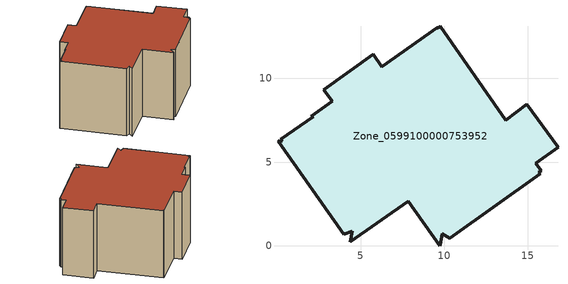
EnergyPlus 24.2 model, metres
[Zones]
Zone_0599100000753952
 floor ground (C_G): 9.9,0.69 9.78,0.04 9.73,0 7.84,2.65 4.39,0.23 4.5,0.84 4.01,0.68 0.06,6.23 0.11,6.27 0.32,6.24 0.24,6.36 2.15,7.72 2.04,7.75 3.31,8.63 2.8,9.32 5.75,11.45 6.28,10.71 9.63,13.06 9.68,12.98 9.69,13.07 9.76,13.11 13.7,7.5 14.95,8.47 16.82,5.87 15.49,4.93 15.81,4.49 15.66,4.38 15.77,4.29 10.35,0.44 z0
 wall outside (C_F): 16.82,5.87 14.95,8.47 13.7,7.5 9.76,13.11 9.69,13.07 9.68,12.98 9.63,13.06 6.28,10.71 5.75,11.45 2.8,9.32 3.31,8.63 2.04,7.75 2.15,7.72 0.24,6.36 0.32,6.24 0.11,6.27 0.06,6.23 4.01,0.68 4.5,0.84 4.39,0.23 7.84,2.65 9.73,0 9.78,0.04 9.9,0.69 10.35,0.44 15.77,4.29 15.66,4.38 15.81,4.49 15.49,4.93 16.82,5.87 z0:7.61
 roof outside (C_R): 14.95,8.47 13.7,7.5 9.76,13.11 9.69,13.07 9.68,12.98 9.63,13.06 6.28,10.71 5.75,11.45 2.8,9.32 3.31,8.63 2.04,7.75 2.15,7.72 0.24,6.36 0.32,6.24 0.11,6.27 0.06,6.23 4.01,0.68 4.5,0.84 4.39,0.23 7.84,2.65 9.73,0 9.78,0.04 9.9,0.69 10.35,0.44 15.77,4.29 15.66,4.38 15.81,4.49 15.49,4.93 16.82,5.87 z7.61
[BUILDING]
Pand.0599100000753952: North Axis=0; Terrain=City; Loads Convergence Tolerance Value=0.04; Temperature Convergence Tolerance Value=0.4; Solar Distribution=FullExterior; Maximum Number of Warmup Days=25; Minimum Number of Warmup Days=1
[Site:Location]
Rotterdam.The.Hague.AP_ZH_NLD Design_Conditions: Latitude=51.96; Longitude=4.45; Time Zone=1; Elevation=-4.5
[SITE:GROUNDTEMPERATURE:BUILDINGSURFACE]
18, 18, 18, 18, 18, 18, 18, 18, 18, 18, 18, 18
[MATERIAL] Thermal Absorptance=0.9; Solar Absorptance=0.7; Visible Absorptance=0.7
Name | Roughness | Thickness | Conductivity | Density | Specific Heat
G.D.2006-2014 | MediumSmooth | 0.15 | 0.06 | 540 | 1210
F.D.2006-2014 | Rough | 0.3 | 0.12 | 1920 | 840
R.D.2006-2014 | MediumRough | 0.2 | 0.08 | 1500 | 1000
[CONSTRUCTION]
C_G: G.D.2006-2014
C_F: F.D.2006-2014
C_R: R.D.2006-2014
[ZONE]
Zone_0599100000753952: Type=1; Multiplier=1; Ceiling Height=Autocalculate; Volume=Autocalculate; Floor Area=autocalculate; Part of Total Floor Area=Yes
[ZONEINFILTRATION:DESIGNFLOWRATE]
Infil_Zone_0599100000753952: Zone or ZoneList or Space or SpaceList=Zone_0599100000753952; Schedule=AlwaysOn; Design Flow Rate Calculation Method=Flow/Area; Flow Rate per Floor Area=0.0021; Constant Term Coefficient=1; Temperature Term Coefficient=0; Velocity Term Coefficient=0; Velocity Squared Term Coefficient=0
[HVACTEMPLATE:ZONE:IDEALLOADSAIRSYSTEM]
Zone_0599100000753952: Maximum Heating Supply Air Temperature=50; Minimum Cooling Supply Air Temperature=13; Maximum Heating Supply Air Humidity Ratio=0.0156; Minimum Cooling Supply Air Humidity Ratio=0.0077; Heating Limit=NoLimit; Cooling Limit=NoLimit; Dehumidification Control Type=ConstantSensibleHeatRatio; Cooling Sensible Heat Ratio=0.7; Dehumidification Setpoint=60; Humidification Control Type=None; Humidification Setpoint=30; Outdoor Air Method=None; Outdoor Air Flow Rate per Person=0.00944; Outdoor Air Flow Rate per Zone Floor Area=0; Outdoor Air Flow Rate per Zone=0; Demand Controlled Ventilation Type=None; Outdoor Air Economizer Type=NoEconomizer; Heat Recovery Type=None; Sensible Heat Recovery Effectiveness=0.7; Latent Heat Recovery Effectiveness=0.65
[ZONECONTROL:THERMOSTAT]
ThermostatControl_Zone_0599100000753952: Zone or ZoneList=Zone_0599100000753952; Control Type Schedule=DualSetpointControlType; Control 1=Thermostat_Zone_0599100000753952; Temperature Difference Between Cutout And Setpoint=0
[THERMOSTATSETPOINT:DUALSETPOINT]
Thermostat_Zone_0599100000753952: Heating Setpoint Temperature Schedule=HeatingSetpoint_Zone_0599100000753952; Cooling Setpoint Temperature Schedule=CoolingSetpoint_Zone_0599100000753952
[SCHEDULE:COMPACT]
HeatingSetpoint_Zone_0599100000753952: Through: 12/31, For: AllDays, Until: 24:00, 21
CoolingSetpoint_Zone_0599100000753952: Through: 12/31, For: AllDays, Until: 24:00, 24
DualSetpointControlType: Through: 12/31, For: AllDays, Until: 24:00, 4
AlwaysOn: Through: 12/31, For: AllDays, Until: 24:00, 1
